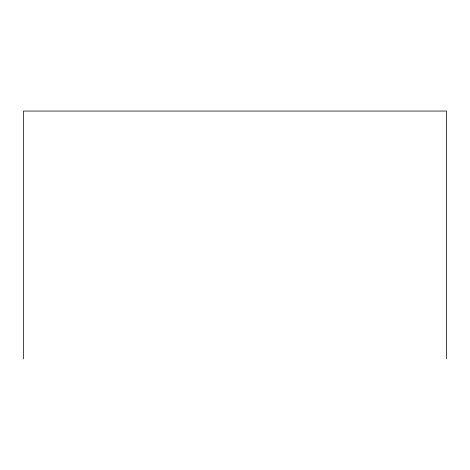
<?xml version="1.0" encoding="UTF-8"?>
<svg xmlns="http://www.w3.org/2000/svg" width="470" height="470" viewBox="0 0 470 470"><rect width="100%" height="100%" fill="white"/><g stroke="black" fill="none" stroke-linecap="round" stroke-linejoin="round"><path stroke-width="0.7" d="M446.5 358.939L446.5 111.061L23.5 111.061L23.5 358.939"/></g></svg>
